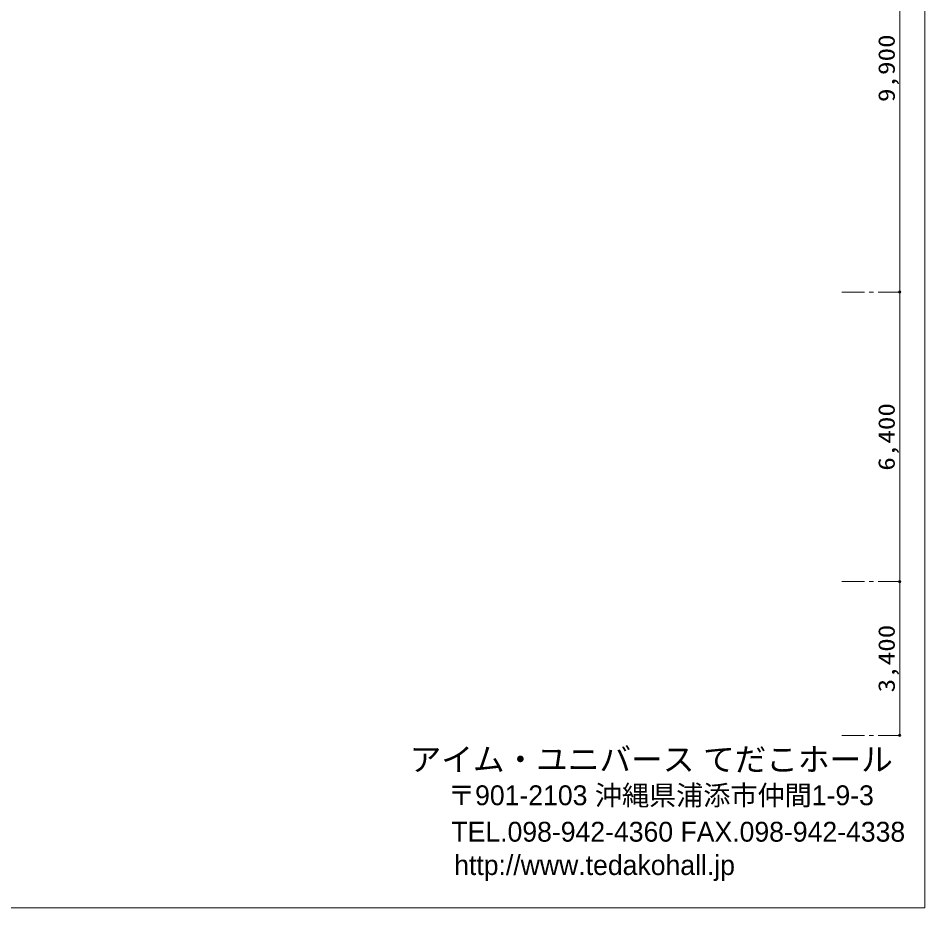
# Model space of a CAD drawing. Units: millimetres, scale not verified. Extents: x -9667 to 46333, y -21917 to 17470.
# Drawn here: x 26272 to 46333, y -21730 to -2038 of the extents above; entities that cross this region are included whole.
import ezdxf
from ezdxf.enums import TextEntityAlignment as Align

# ---------------------------------------------------------------- set-up
doc = ezdxf.new("R2010")
doc.units = ezdxf.units.MM
doc.header["$LTSCALE"] = 100
doc.linetypes.add('CHAIN1', pattern=[8, 5, -1, 1, -1])
doc.layers.add('1-0', color=4, linetype='Continuous', lineweight=18)
doc.layers.add('F-F', color=7, linetype='Continuous', lineweight=18)
doc.styles.add('HG明朝B', font='')
doc.styles.add('ＭＳ ゴシック', font='')
doc.styles.get('HG明朝B').set_extended_font_data('HG明朝B')
doc.styles.get('ＭＳ ゴシック').set_extended_font_data('MS Gothic')

msp = doc.modelspace()

# ---------------------------------------------------------------- linework, layer by layer
at = {"layer": '1-0', "linetype": 'CHAIN1'}
for p, q in [((44497.5, -8100.9), (45777.3, -8100.9)), ((44497.5, -14508.6), (45777.3, -14508.6)), ((44497.5, -17912.6), (45777.3, -17912.6))]:
    msp.add_line(p, q, dxfattribs=at)
at = {"layer": '1-0'}
msp.add_line((45777.3, -14508.6), (45777.3, -17912.6), dxfattribs=at)
msp.add_lwpolyline([(45777.3, 1810.8), (45777.3, -8100.9), (45777.3, -14508.6)], dxfattribs=at)
for centre in [(45777.3, -8100.9), (45777.3, -14508.6), (45777.3, -17912.6)]:
    msp.add_circle(centre, 25, dxfattribs=at)
at = {"layer": 'F-F'}
for p, q in [((46332.8, -21730.4), (46332.8, 17469.6)), ((-9667.2, -21730.4), (46332.8, -21730.4))]:
    msp.add_line(p, q, dxfattribs=at)

# ---------------------------------------------------------------- texts
at = {"layer": '1-0', "style": 'ＭＳ ゴシック', "width": 1.2}
for s, p in [('9,900', (45777.3, -3895)), ('6,400', (45777.3, -12054.7)), ('3,400', (45777.3, -16960.6))]:
    msp.add_text(s, height=366.6, rotation=90, dxfattribs=at).set_placement(p, align=Align.BOTTOM_LEFT)
at = {"layer": 'F-F', "style": 'HG明朝B'}
for s, height, p in [('アイム・ユニバース てだこホール', 513.2, (34933.8, -18854.1)), ('〒901-2103 沖縄県浦添市仲間1-9-3', 439.9, (35781.5, -19590.6)), ('TEL.098-942-4360 FAX.098-942-4338', 439.9, (35857.5, -20397.2)), ('http://www.tedakohall.jp', 439.9, (35919.2, -21135.2))]:
    msp.add_text(s, height=height, dxfattribs=at).set_placement(p, align=Align.BOTTOM_LEFT)

doc.saveas('drawing.dxf')
